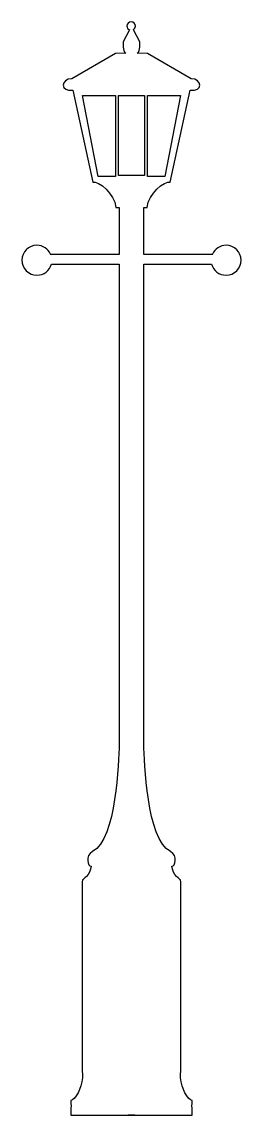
# Model space of a CAD drawing. Header units: centimetres. Extents: x -1.7 to 1.7, y -8.6 to 8.6.
import ezdxf

# ---------------------------------------------------------------- set-up
doc = ezdxf.new("R2010")
doc.units = ezdxf.units.CM
doc.header["$MEASUREMENT"] = 0
doc.layers.add('Camada 1', color=7, linetype='Continuous')

msp = doc.modelspace()

# ---------------------------------------------------------------- linework, layer by layer
at = {"layer": 'Camada 1'}
for points, knots in [([(0.05431, -8.60778), (0.05431, -8.60778), (-0.95294, -8.60778), (-0.95294, -8.60778), (-0.95294, -8.60778), (-0.95294, -8.60778), (-0.94691, -8.39667), (-0.95294, -8.3786), (-0.95294, -8.3786), (-0.88058, -8.3605), (-0.78493, -8.1912), (-0.77202, -8.02276), (-0.77202, -8.02276), (-0.77202, -8.02276), (-0.78409, -4.89271), (-0.77202, -4.90478), (-0.77202, -4.90478), (-0.77202, -4.90478), (-0.64536, -4.82636), (-0.6333, -4.68766), (-0.6333, -4.68766), (-0.68759, -4.6997), (-0.72979, -4.51875), (-0.6152, -4.45856), (-0.6152, -4.45856), (-0.22867, -4.25552), (-0.20922, -3.03748), (-0.193, -2.7698), (-0.193, -2.7698), (-0.193, -2.7698), (-0.193, 4.79313), (-0.193, 4.79313), (-0.193, 4.79313), (-0.193, 4.79313), (-1.25877, 4.79313), (-1.25877, 4.79313), (-1.25877, 4.79313), (-1.28557, 4.69269), (-1.37717, 4.61872), (-1.48605, 4.61872), (-1.48605, 4.61872), (-1.61596, 4.61872), (-1.72126, 4.72402), (-1.72126, 4.85393), (-1.72126, 4.85393), (-1.72126, 4.98384), (-1.61596, 5.08914), (-1.48605, 5.08914), (-1.48605, 5.08914), (-1.39072, 5.08914), (-1.30862, 5.03241), (-1.27168, 4.95087), (-1.27168, 4.95087), (-1.27168, 4.95087), (-1.27864, 4.94439), (-1.27864, 4.94439), (-1.27864, 4.94439), (-1.27864, 4.94439), (-0.193, 4.94439), (-0.193, 4.94439), (-0.193, 4.94439), (-0.193, 4.94439), (-0.193, 5.68626), (-0.193, 5.68626), (-0.193, 5.68626), (-0.193, 5.68626), (-0.24729, 5.68625), (-0.24729, 5.68625), (-0.24729, 5.68625), (-0.25936, 5.90337), (-0.5187, 6.10241), (-0.60916, 6.08432), (-0.60916, 6.08432), (-0.60916, 6.08432), (-0.9228, 7.53188), (-0.9228, 7.53188), (-0.9228, 7.53188), (-1.12182, 7.50169), (-1.11579, 7.7128), (-0.93487, 7.71283), (-0.93487, 7.71283), (-0.93487, 7.71283), (-0.25333, 8.11089), (-0.25333, 8.11089), (-0.25333, 8.11089), (-0.25333, 8.11089), (-0.09048, 8.11692), (-0.09048, 8.11692), (-0.09048, 8.11692), (-0.14477, 8.14708), (-0.12668, 8.27374), (-0.13271, 8.29184), (-0.13271, 8.29184), (-0.13271, 8.29184), (-0.03352, 8.48104), (-0.03352, 8.48104), (-0.03352, 8.48104), (-0.03352, 8.48104), (-0.03352, 8.48104), (-0.03352, 8.48104), (-0.03352, 8.48104), (-0.05646, 8.49149), (-0.07239, 8.51462), (-0.07239, 8.54144), (-0.07239, 8.54144), (-0.07238, 8.57807), (-0.04266, 8.60778), (-0.00602, 8.60778), (-0.00602, 8.60778), (0.03062, 8.60778), (0.06031, 8.57807), (0.06031, 8.54145), (0.06031, 8.54145), (0.06031, 8.51856), (0.04872, 8.49838), (0.03107, 8.48644), (0.03107, 8.48644), (0.03107, 8.48644), (0.03123, 8.48366), (0.03123, 8.48366), (0.03123, 8.48366), (0.03123, 8.48366), (0.13272, 8.29184), (0.13272, 8.29184), (0.13272, 8.29184), (0.12666, 8.27374), (0.14479, 8.14709), (0.09049, 8.11692), (0.09049, 8.11692), (0.09049, 8.11692), (0.25331, 8.11089), (0.25331, 8.11089), (0.25331, 8.11089), (0.25331, 8.11089), (0.93488, 7.71282), (0.93488, 7.71282), (0.93488, 7.71282), (1.1158, 7.71279), (1.12183, 7.50171), (0.92281, 7.53187), (0.92281, 7.53187), (0.92281, 7.53187), (0.60916, 6.08435), (0.60916, 6.08435), (0.60916, 6.08435), (0.51873, 6.10245), (0.25935, 5.9034), (0.24729, 5.68628), (0.24729, 5.68628), (0.24729, 5.68628), (0.193, 5.68628), (0.193, 5.68628), (0.193, 5.68628), (0.193, 5.68628), (0.193, 4.94441), (0.193, 4.94441), (0.193, 4.94441), (0.193, 4.94441), (1.27861, 4.94441), (1.27861, 4.94441), (1.27861, 4.94441), (1.27861, 4.94441), (1.27165, 4.95089), (1.27165, 4.95089), (1.27165, 4.95089), (1.30859, 5.03243), (1.39069, 5.08916), (1.48604, 5.08916), (1.48604, 5.08916), (1.61592, 5.08916), (1.72125, 4.98386), (1.72125, 4.85395), (1.72125, 4.85395), (1.72125, 4.72404), (1.61595, 4.61874), (1.48604, 4.61874), (1.48604, 4.61874), (1.37716, 4.61874), (1.28557, 4.69272), (1.25876, 4.79315), (1.25876, 4.79315), (1.25876, 4.79315), (0.193, 4.79315), (0.193, 4.79315), (0.193, 4.79315), (0.193, 4.79315), (0.193, -2.76978), (0.193, -2.76978), (0.193, -2.76978), (0.20922, -3.03746), (0.22867, -4.25549), (0.6152, -4.45854), (0.6152, -4.45854), (0.72979, -4.51873), (0.68756, -4.69968), (0.6333, -4.68764), (0.6333, -4.68764), (0.64537, -4.82633), (0.77202, -4.90476), (0.77202, -4.90476), (0.77202, -4.90476), (0.78409, -4.89269), (0.77202, -8.02274), (0.77202, -8.02274), (0.77202, -8.02274), (0.78496, -8.19117), (0.88061, -8.36051), (0.95297, -8.37858), (0.95297, -8.37858), (0.94691, -8.39668), (0.95297, -8.60776), (0.95297, -8.60776), (0.95297, -8.60776), (0.95297, -8.60776), (-0.05428, -8.60776), (-0.05428, -8.60776), (-0.05428, -8.60776), (-0.05428, -8.60776), (0.05431, -8.60776), (0.05431, -8.60776), (0.05431, -8.60776), (0.05431, -8.60776), (0.05431, -8.60778), (0.05431, -8.60778)], [0, 0, 0, 0, 0.01754386, 0.01754386, 0.01754386, 0.01754386, 0.03508772, 0.03508772, 0.03508772, 0.03508772, 0.05263158, 0.05263158, 0.05263158, 0.05263158, 0.07017544, 0.07017544, 0.07017544, 0.07017544, 0.0877193, 0.0877193, 0.0877193, 0.0877193, 0.10526316, 0.10526316, 0.10526316, 0.10526316, 0.12280702, 0.12280702, 0.12280702, 0.12280702, 0.14035088, 0.14035088, 0.14035088, 0.14035088, 0.15789474, 0.15789474, 0.15789474, 0.15789474, 0.1754386, 0.1754386, 0.1754386, 0.1754386, 0.19298246, 0.19298246, 0.19298246, 0.19298246, 0.21052632, 0.21052632, 0.21052632, 0.21052632, 0.22807018, 0.22807018, 0.22807018, 0.22807018, 0.24561404, 0.24561404, 0.24561404, 0.24561404, 0.26315789, 0.26315789, 0.26315789, 0.26315789, 0.28070175, 0.28070175, 0.28070175, 0.28070175, 0.29824561, 0.29824561, 0.29824561, 0.29824561, 0.31578947, 0.31578947, 0.31578947, 0.31578947, 0.33333333, 0.33333333, 0.33333333, 0.33333333, 0.35087719, 0.35087719, 0.35087719, 0.35087719, 0.36842105, 0.36842105, 0.36842105, 0.36842105, 0.38596491, 0.38596491, 0.38596491, 0.38596491, 0.40350877, 0.40350877, 0.40350877, 0.40350877, 0.42105263, 0.42105263, 0.42105263, 0.42105263, 0.43859649, 0.43859649, 0.43859649, 0.43859649, 0.45614035, 0.45614035, 0.45614035, 0.45614035, 0.47368421, 0.47368421, 0.47368421, 0.47368421, 0.49122807, 0.49122807, 0.49122807, 0.49122807, 0.50877193, 0.50877193, 0.50877193, 0.50877193, 0.52631579, 0.52631579, 0.52631579, 0.52631579, 0.54385965, 0.54385965, 0.54385965, 0.54385965, 0.56140351, 0.56140351, 0.56140351, 0.56140351, 0.57894737, 0.57894737, 0.57894737, 0.57894737, 0.59649123, 0.59649123, 0.59649123, 0.59649123, 0.61403509, 0.61403509, 0.61403509, 0.61403509, 0.63157895, 0.63157895, 0.63157895, 0.63157895, 0.64912281, 0.64912281, 0.64912281, 0.64912281, 0.66666667, 0.66666667, 0.66666667, 0.66666667, 0.68421053, 0.68421053, 0.68421053, 0.68421053, 0.70175439, 0.70175439, 0.70175439, 0.70175439, 0.71929825, 0.71929825, 0.71929825, 0.71929825, 0.73684211, 0.73684211, 0.73684211, 0.73684211, 0.75438596, 0.75438596, 0.75438596, 0.75438596, 0.77192982, 0.77192982, 0.77192982, 0.77192982, 0.78947368, 0.78947368, 0.78947368, 0.78947368, 0.80701754, 0.80701754, 0.80701754, 0.80701754, 0.8245614, 0.8245614, 0.8245614, 0.8245614, 0.84210526, 0.84210526, 0.84210526, 0.84210526, 0.85964912, 0.85964912, 0.85964912, 0.85964912, 0.87719298, 0.87719298, 0.87719298, 0.87719298, 0.89473684, 0.89473684, 0.89473684, 0.89473684, 0.9122807, 0.9122807, 0.9122807, 0.9122807, 0.92982456, 0.92982456, 0.92982456, 0.92982456, 0.94736842, 0.94736842, 0.94736842, 0.94736842, 0.96491228, 0.96491228, 0.96491228, 0.96491228, 1, 1, 1, 1]), ([(-0.25333, 7.44745), (-0.25333, 7.44745), (-0.77201, 7.44745), (-0.77201, 7.44745), (-0.77201, 7.44745), (-0.77201, 7.44745), (-0.5247, 6.17483), (-0.5247, 6.17483), (-0.5247, 6.17483), (-0.5247, 6.17483), (-0.2533, 6.17483), (-0.2533, 6.17483), (-0.2533, 6.17483), (-0.2533, 6.17483), (-0.2533, 7.44745), (-0.2533, 7.44745), (-0.2533, 7.44745), (-0.2533, 7.44745), (-0.25333, 7.44745), (-0.25333, 7.44745)], [0, 0, 0, 0, 0.16666667, 0.16666667, 0.16666667, 0.16666667, 0.33333333, 0.33333333, 0.33333333, 0.33333333, 0.5, 0.5, 0.5, 0.5, 0.66666667, 0.66666667, 0.66666667, 0.66666667, 1, 1, 1, 1]), ([(0.01208, 6.18687), (0.01208, 6.18687), (0.20507, 6.18687), (0.20507, 6.18687), (0.20507, 6.18687), (0.20507, 6.18687), (0.20507, 7.44745), (0.20507, 7.44745), (0.20507, 7.44745), (0.20507, 7.44745), (0.01208, 7.44745), (0.01208, 7.44745), (0.01208, 7.44745), (0.01208, 7.44745), (-0.01205, 7.44745), (-0.01205, 7.44745), (-0.01205, 7.44745), (-0.01205, 7.44745), (-0.20504, 7.44745), (-0.20504, 7.44745), (-0.20504, 7.44745), (-0.20504, 7.44745), (-0.20504, 6.1869), (-0.20504, 6.1869), (-0.20504, 6.1869), (-0.20504, 6.1869), (-0.01205, 6.1869), (-0.01205, 6.1869), (-0.01205, 6.1869), (-0.01205, 6.1869), (0.01208, 6.1869), (0.01208, 6.1869), (0.01208, 6.1869), (0.01208, 6.1869), (0.01208, 6.18687), (0.01208, 6.18687)], [0, 0, 0, 0, 0.1, 0.1, 0.1, 0.1, 0.2, 0.2, 0.2, 0.2, 0.3, 0.3, 0.3, 0.3, 0.4, 0.4, 0.4, 0.4, 0.5, 0.5, 0.5, 0.5, 0.6, 0.6, 0.6, 0.6, 0.7, 0.7, 0.7, 0.7, 0.8, 0.8, 0.8, 0.8, 1, 1, 1, 1]), ([(0.2533, 6.17481), (0.2533, 6.17481), (0.52471, 6.17481), (0.52471, 6.17481), (0.52471, 6.17481), (0.52471, 6.17481), (0.77202, 7.44743), (0.77202, 7.44743), (0.77202, 7.44743), (0.77202, 7.44743), (0.2533, 7.44743), (0.2533, 7.44743), (0.2533, 7.44743), (0.2533, 7.44743), (0.2533, 6.17481), (0.2533, 6.17481)], [0, 0, 0, 0, 0.2, 0.2, 0.2, 0.2, 0.4, 0.4, 0.4, 0.4, 0.6, 0.6, 0.6, 0.6, 1, 1, 1, 1])]:
    msp.add_open_spline(points, degree=3, knots=knots, dxfattribs=at)

doc.saveas('drawing.dxf')
